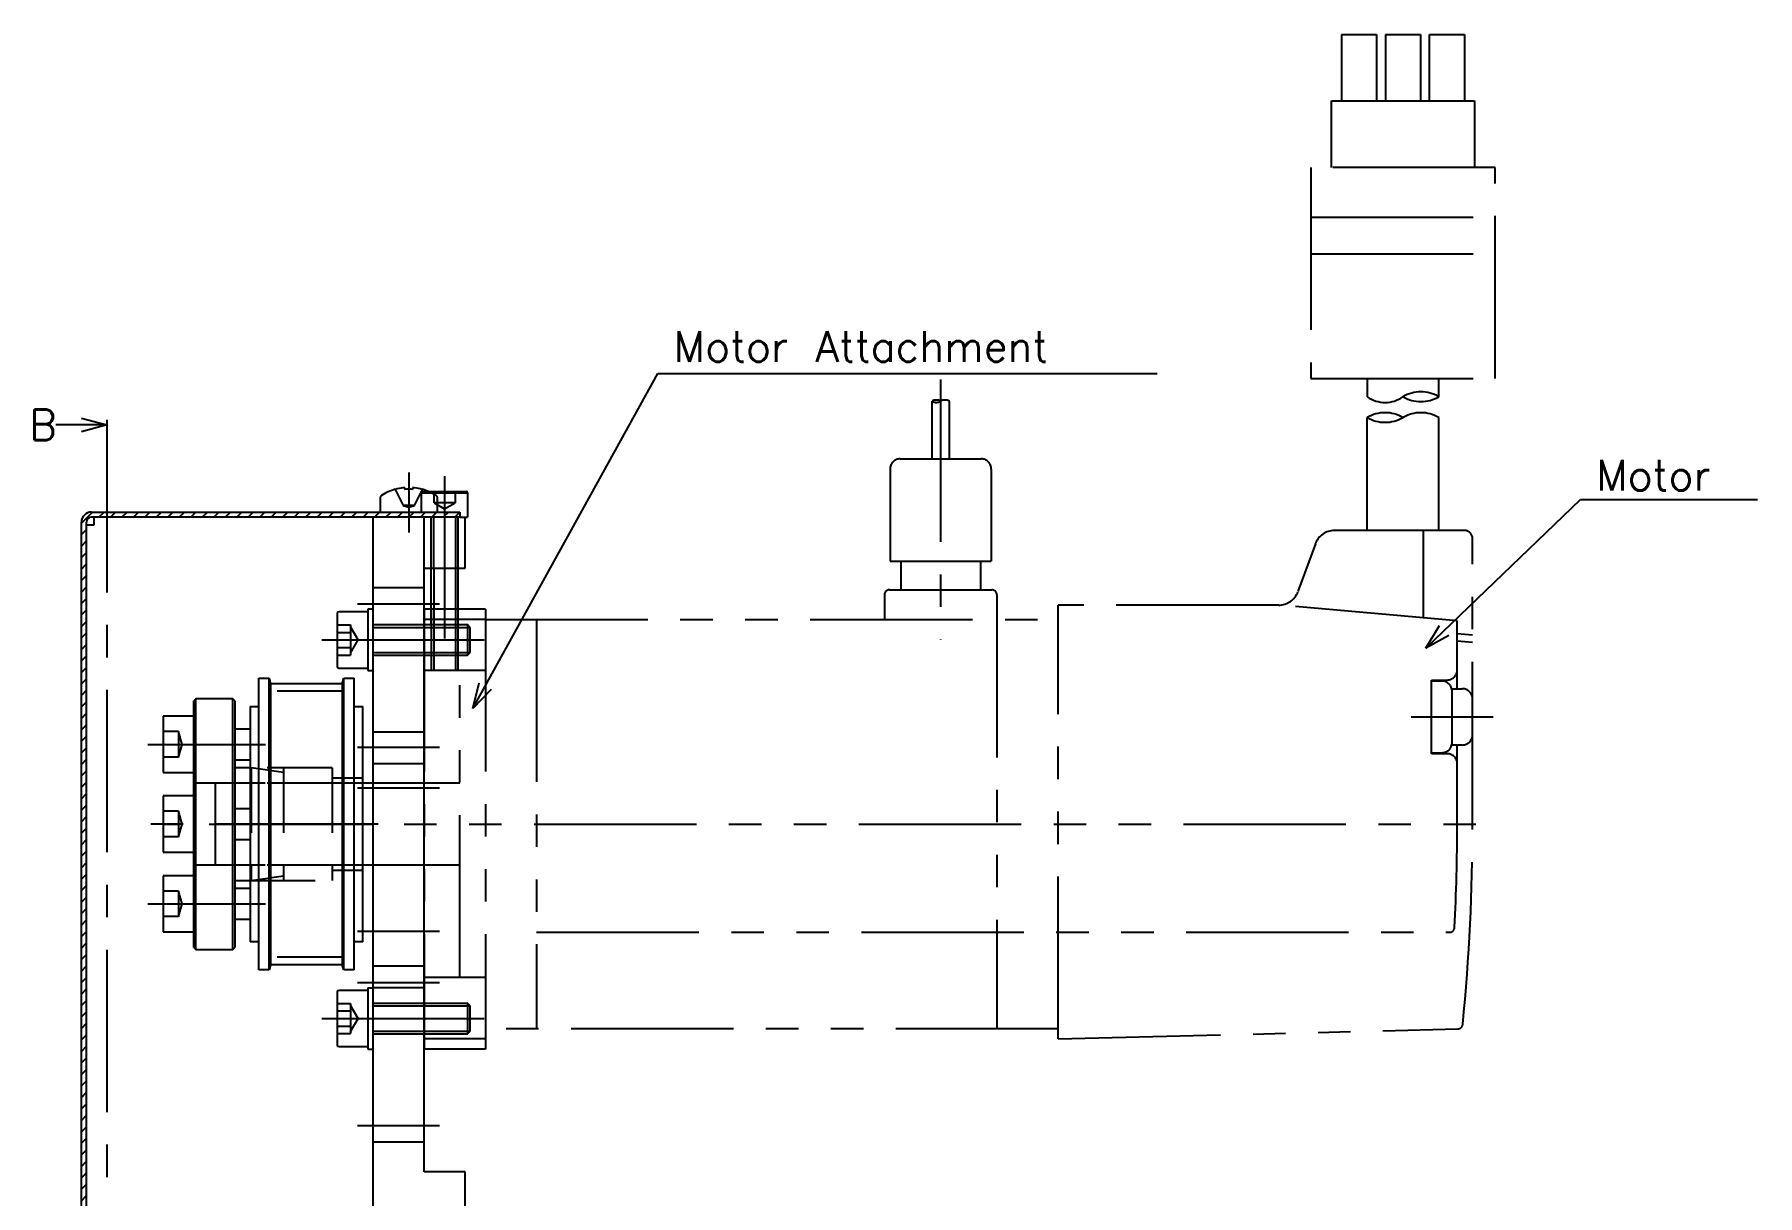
# Model space of a CAD drawing. Extents: x -2 to 368, y -8 to 266.
# Drawn here: x 189 to 357.4, y 152.2 to 265.7 of the extents above; entities that cross this region are included whole.
import ezdxf

# ---------------------------------------------------------------- set-up
doc = ezdxf.new("R2010")
doc.units = 0
doc.header["$LTSCALE"] = 0.5
for name, pattern in [('CENTER', [50.8, 31.75, -6.35, 6.35, -6.35]), ('DASHED', [19.05, 12.7, -6.35]), ('PHANTOM', [63.5, 31.75, -6.35, 6.35, -6.35, 6.35, -6.35])]:
    doc.linetypes.add(name, pattern=pattern)
doc.layers.get('0').update_dxf_attribs({"linetype": 'CONTINUOUS'})
for name, color, linetype in [('MSM_CENTER', 1, 'CENTER'), ('MSM_CONTINUOUS', 7, 'CONTINUOUS'), ('MSM_DASHED', 4, 'DASHED'), ('MSM_IMAGINARY', 6, 'PHANTOM'), ('MSM_NARROW', 5, 'CONTINUOUS'), ('MSM_PART_NUMBER', 7, 'CONTINUOUS')]:
    doc.layers.add(name, color=color, linetype=linetype)
doc.styles.get("Standard").update_dxf_attribs({"font": 'txt.shx', "height": 3, "bigfont": 'bigfont.shx'})

# ---------------------------------------------------------------- blocks, each defined once
blk = doc.blocks.new('*X70')
at = {"color": 0}
for p, q in [((193.55, 217.92), (194.64, 219)), ((195.26, 218.5), (195.76, 219)), ((196.38, 218.5), (196.88, 219)), ((197.51, 218.5), (198.01, 219)), ((198.63, 218.5), (199.13, 219)), ((199.75, 218.5), (200.25, 219)), ((200.87, 218.5), (201.37, 219)), ((202, 218.5), (202.5, 219)), ((203.12, 218.5), (203.62, 219)), ((204.24, 218.5), (204.74, 219)), ((205.36, 218.5), (205.86, 219)), ((206.49, 218.5), (206.99, 219)), ((207.61, 218.5), (208.11, 219)), ((208.73, 218.5), (209.23, 219)), ((209.85, 218.5), (210.35, 219)), ((210.98, 218.5), (211.48, 219)), ((212.1, 218.5), (212.6, 219)), ((213.22, 218.5), (213.72, 219)), ((214.34, 218.5), (214.84, 219)), ((215.47, 218.5), (215.97, 219)), ((216.59, 218.5), (217.09, 219)), ((217.71, 218.5), (218.21, 219)), ((218.83, 218.5), (219.33, 219)), ((219.96, 218.5), (220.46, 219)), ((221.08, 218.5), (221.58, 219)), ((222.2, 218.5), (222.7, 219)), ((223.32, 218.5), (223.82, 219)), ((224.45, 218.5), (224.95, 219)), ((225.57, 218.5), (226.07, 219)), ((226.69, 218.5), (227.19, 219)), ((227.81, 218.5), (228.31, 219)), ((229.05, 218.62), (229.44, 219)), ((230.06, 218.5), (230.55, 219)), ((228.94, 218.5), (229.05, 218.62)), ((193.55, 216.79), (194.05, 217.29)), ((193.55, 215.67), (194.05, 216.17)), ((193.55, 214.55), (194.05, 215.05)), ((193.55, 213.43), (194.05, 213.93)), ((193.55, 212.3), (194.05, 212.8)), ((193.55, 211.18), (194.05, 211.68)), ((193.55, 210.06), (194.05, 210.56)), ((193.55, 208.94), (194.05, 209.44)), ((193.55, 207.81), (194.05, 208.31)), ((193.55, 206.69), (194.05, 207.19)), ((193.55, 205.57), (194.05, 206.07)), ((193.55, 204.45), (194.05, 204.95)), ((193.55, 203.32), (194.05, 203.82)), ((193.55, 202.2), (194.05, 202.7)), ((193.55, 201.08), (194.05, 201.58)), ((193.55, 199.96), (194.05, 200.46)), ((193.55, 198.83), (194.05, 199.33)), ((193.55, 197.71), (194.05, 198.21)), ((193.55, 196.59), (194.05, 197.09)), ((193.55, 195.47), (194.05, 195.97)), ((193.55, 194.34), (194.05, 194.84)), ((193.55, 193.22), (194.05, 193.72)), ((193.55, 192.1), (194.05, 192.6)), ((193.55, 190.98), (194.05, 191.48)), ((193.55, 189.85), (194.05, 190.35)), ((193.55, 188.73), (194.05, 189.23)), ((193.55, 187.61), (194.05, 188.11)), ((193.55, 186.49), (194.05, 186.99)), ((193.55, 185.36), (194.05, 185.86)), ((193.55, 184.24), (194.05, 184.74)), ((193.55, 183.12), (194.05, 183.62)), ((193.55, 182), (194.05, 182.5)), ((193.55, 180.87), (194.05, 181.37)), ((193.55, 179.75), (194.05, 180.25)), ((193.55, 178.63), (194.05, 179.13)), ((193.55, 177.51), (194.05, 178.01)), ((193.55, 176.38), (194.05, 176.88)), ((193.55, 175.26), (194.05, 175.76)), ((193.55, 174.14), (194.05, 174.64)), ((193.55, 173.02), (194.05, 173.52)), ((193.55, 171.89), (194.05, 172.39)), ((193.55, 170.77), (194.05, 171.27)), ((193.55, 169.65), (194.05, 170.15)), ((193.55, 168.53), (194.05, 169.03)), ((193.55, 167.4), (194.05, 167.9)), ((193.55, 166.28), (194.05, 166.78)), ((193.55, 165.16), (194.05, 165.66)), ((193.55, 164.03), (194.05, 164.53)), ((193.55, 162.91), (194.05, 163.41)), ((193.55, 161.79), (194.05, 162.29)), ((193.55, 160.67), (194.05, 161.17)), ((193.55, 159.54), (194.05, 160.04)), ((193.55, 158.42), (194.05, 158.92)), ((193.55, 157.3), (194.05, 157.8)), ((193.55, 156.18), (194.05, 156.68)), ((193.55, 155.05), (194.05, 155.55)), ((193.55, 153.93), (194.05, 154.43)), ((193.55, 152.81), (194.05, 153.31)), ((193.55, 151.69), (194.05, 152.19)), ((193.55, 150.56), (194.05, 151.06)), ((193.55, 149.44), (194.05, 149.94)), ((193.55, 148.32), (194.05, 148.82)), ((193.55, 147.2), (194.05, 147.7)), ((193.55, 146.07), (194.05, 146.57)), ((193.55, 144.95), (194.05, 145.45)), ((193.55, 143.83), (194.05, 144.33)), ((193.55, 142.71), (194.05, 143.21)), ((193.55, 141.58), (194.05, 142.08)), ((193.55, 140.46), (194.05, 140.96)), ((193.55, 139.34), (194.05, 139.84)), ((193.55, 138.22), (194.05, 138.72)), ((193.55, 137.09), (194.05, 137.59)), ((193.55, 135.97), (194.05, 136.47)), ((193.55, 134.85), (194.05, 135.35)), ((193.55, 133.73), (194.05, 134.23)), ((193.55, 132.6), (194.05, 133.1)), ((193.55, 131.48), (194.05, 131.98)), ((193.55, 130.36), (194.05, 130.86)), ((193.55, 129.24), (194.05, 129.74)), ((193.55, 128.11), (194.05, 128.61)), ((193.55, 126.99), (194.05, 127.49)), ((193.55, 125.87), (194.05, 126.37)), ((193.55, 124.75), (194.05, 125.25)), ((193.55, 123.62), (194.05, 124.12)), ((193.55, 122.5), (194.05, 123)), ((193.55, 121.38), (194.05, 121.88)), ((193.55, 120.26), (194.05, 120.76)), ((193.55, 119.13), (194.05, 119.63)), ((193.55, 118.01), (194.05, 118.51)), ((193.55, 116.89), (194.05, 117.39)), ((193.55, 115.77), (194.05, 116.27)), ((193.55, 114.64), (194.05, 115.14)), ((193.55, 113.52), (194.05, 114.02)), ((193.55, 112.4), (194.05, 112.9)), ((193.55, 111.28), (194.05, 111.78)), ((193.55, 110.15), (194.05, 110.65)), ((193.55, 109.03), (194.05, 109.53)), ((193.55, 107.91), (194.05, 108.41)), ((193.55, 106.79), (194.05, 107.29)), ((193.55, 105.66), (194.05, 106.16)), ((193.55, 104.54), (194.05, 105.04)), ((193.55, 103.42), (194.05, 103.92)), ((193.55, 102.3), (194.05, 102.8)), ((193.55, 101.17), (194.05, 101.67)), ((193.55, 100.05), (194.05, 100.55)), ((193.55, 98.93), (194.05, 99.43)), ((193.55, 97.81), (194.05, 98.31)), ((193.59, 96.72), (194.05, 97.18)), ((194.1, 96.11), (194.5, 96.5)), ((195.12, 96), (195.62, 96.5)), ((196.24, 96), (196.74, 96.5)), ((197.36, 96), (197.86, 96.5)), ((198.48, 96), (198.98, 96.5)), ((199.61, 96), (200.11, 96.5)), ((200.73, 96), (201.23, 96.5)), ((201.85, 96), (202.35, 96.5)), ((202.97, 96), (203.47, 96.5)), ((204.1, 96), (204.6, 96.5)), ((205.22, 96), (205.72, 96.5)), ((206.34, 96), (206.84, 96.5)), ((207.46, 96), (207.96, 96.5)), ((208.59, 96), (209.09, 96.5)), ((209.71, 96), (210.21, 96.5)), ((210.83, 96), (211.33, 96.5)), ((211.95, 96), (212.45, 96.5)), ((213.08, 96), (213.58, 96.5)), ((214.2, 96), (214.7, 96.5)), ((215.32, 96), (215.82, 96.5)), ((216.44, 96), (216.94, 96.5)), ((217.57, 96), (218.07, 96.5)), ((218.69, 96), (219.19, 96.5)), ((219.81, 96), (220.31, 96.5)), ((220.93, 96), (221.43, 96.5)), ((222.06, 96), (222.56, 96.5)), ((223.18, 96), (223.68, 96.5)), ((224.3, 96), (224.8, 96.5)), ((225.42, 96), (225.55, 96.13)), ((225.55, 96.13), (225.92, 96.5)), ((226.55, 96), (227.05, 96.5)), ((227.67, 96), (228.17, 96.5)), ((228.79, 96), (229.29, 96.5)), ((229.91, 96), (230.41, 96.5))]:
    blk.add_line(p, q, dxfattribs=at)

msp = doc.modelspace()

# ---------------------------------------------------------------- linework, layer by layer
at = {"layer": 'MSM_CENTER'}
for p, q in [((196.05, 227.02), (196.05, 83.26)), ((225.55, 222.85), (225.55, 217)), ((229.05, 222.5), (229.05, 205)), ((228.55, 210), (220.55, 210)), ((217.05, 206.5), (233.05, 206.5)), ((200.05, 196.29), (211.55, 196.29)), ((228.55, 196), (220.55, 196)), ((228.55, 192), (220.55, 192)), ((222.55, 188.5), (200.05, 188.5)), ((200.05, 180.71), (211.55, 180.71)), ((228.55, 178), (220.55, 178)), ((228.55, 173), (220.55, 173)), ((217.05, 169.5), (233.05, 169.5)), ((228.55, 159), (220.55, 159))]:
    msp.add_line(p, q, dxfattribs=at)
at = {"layer": 'MSM_CONTINUOUS'}
for p, q in [((196.05, 227.52), (191.05, 227.52)), ((193.55, 228.19), (196.05, 227.52)), ((196.05, 227.52), (193.55, 226.85)), ((196.05, 228.02), (196.05, 227.02)), ((225.18, 221.35), (224.99, 221.35)), ((225.18, 221.35), (225.18, 221.21)), ((226.12, 221.35), (225.92, 221.35)), ((225.92, 221.35), (225.92, 221.21)), ((227.51, 221), (231.18, 221)), ((227.78, 220.88), (231.3, 220.88)), ((231.3, 220.88), (231.3, 218.5)), ((194.55, 219), (230.55, 219)), ((222.75, 220.4), (222.75, 219)), ((228.35, 219), (228.35, 220.4)), ((230.55, 219), (230.55, 218.5)), ((193.55, 97), (193.55, 218)), ((194.05, 97), (194.05, 218)), ((194.05, 217.75), (194.8, 217.75)), ((230.55, 218.5), (194.55, 218.5)), ((194.8, 217.75), (194.8, 218.5)), ((222.05, 218.5), (222.05, 96.5)), ((227.05, 154.5), (227.05, 218.5)), ((230.55, 218.5), (231.3, 218.5)), ((231.05, 213.5), (231.05, 218.5)), ((227.05, 213.5), (231.05, 213.5)), ((227.75, 208), (227.75, 213.5)), ((230.35, 213.5), (230.35, 208)), ((218.55, 209.1), (218.55, 203.9)), ((221.55, 209.25), (218.7, 209.25)), ((222.05, 209.5), (221.55, 209.5)), ((221.55, 209.5), (221.55, 203.5)), ((227.05, 208), (231.28, 208)), ((231.55, 207.73), (231.28, 208)), ((231.28, 208), (231.28, 205)), ((231.55, 205.27), (231.55, 207.73)), ((227.05, 205), (231.28, 205)), ((231.28, 205), (231.55, 205.27)), ((210.88, 202.75), (211.92, 202.75)), ((210.88, 174.25), (210.88, 202.75)), ((211.92, 202.75), (212.05, 202.25)), ((211.92, 174.25), (211.92, 202.75)), ((212.05, 202.25), (212.05, 174.75)), ((212.05, 202.23), (219.05, 202.23)), ((218.7, 203.75), (221.55, 203.75)), ((219.05, 202.25), (219.19, 202.75)), ((219.05, 202.25), (219.05, 174.75)), ((219.19, 202.75), (220.22, 202.75)), ((219.19, 174.25), (219.19, 202.75)), ((220.22, 174.25), (220.22, 202.75)), ((221.55, 203.5), (222.05, 203.5)), ((204.75, 200.75), (204.55, 200.55)), ((204.55, 176.45), (204.55, 200.55)), ((208.35, 200.75), (204.75, 200.75)), ((204.75, 176.25), (204.75, 200.75)), ((208.55, 200.55), (208.35, 200.75)), ((208.35, 176.25), (208.35, 200.75)), ((208.55, 200.55), (208.55, 176.45)), ((204.55, 199.04), (201.55, 199.04)), ((201.55, 199.04), (201.55, 193.54)), ((210.05, 200), (210.88, 200)), ((210.05, 200), (210.05, 177)), ((220.22, 200), (221.05, 200)), ((221.05, 177), (221.05, 200)), ((210.05, 197.79), (208.55, 197.79)), ((208.55, 194.79), (210.05, 194.79)), ((210.05, 194), (208.55, 194)), ((201.55, 193.54), (204.55, 193.54)), ((204.55, 191.25), (201.55, 191.25)), ((201.55, 191.25), (201.55, 185.75)), ((201.55, 185.75), (204.55, 185.75)), ((204.55, 183.46), (201.55, 183.46)), ((201.55, 183.46), (201.55, 177.96)), ((208.55, 183), (210.05, 183)), ((210.05, 182.21), (208.55, 182.21)), ((208.55, 179.21), (210.05, 179.21)), ((201.55, 177.96), (204.55, 177.96)), ((210.88, 177), (210.05, 177)), ((221.05, 177), (220.22, 177)), ((204.55, 176.45), (204.75, 176.25)), ((204.75, 176.25), (208.35, 176.25)), ((208.35, 176.25), (208.55, 176.45)), ((211.92, 174.25), (210.88, 174.25)), ((212.05, 174.75), (211.92, 174.25)), ((212.05, 174.77), (219.05, 174.77)), ((219.19, 174.25), (219.05, 174.75)), ((220.22, 174.25), (219.19, 174.25)), ((218.55, 172.1), (218.55, 166.9)), ((221.55, 172.25), (218.7, 172.25)), ((221.55, 172.5), (221.55, 166.5)), ((221.55, 172.5), (222.05, 172.5)), ((227.05, 171), (231.28, 171)), ((231.28, 171), (231.28, 168)), ((231.55, 170.73), (231.28, 171)), ((231.55, 168.27), (231.55, 170.73)), ((227.05, 168), (231.28, 168)), ((231.28, 168), (231.55, 168.27)), ((218.7, 166.75), (221.55, 166.75)), ((221.55, 166.5), (222.05, 166.5)), ((231.05, 154.5), (227.05, 154.5)), ((231.05, 92.8), (231.05, 154.5))]:
    msp.add_line(p, q, dxfattribs=at)
for centre, radius, start, end in [((225.55, 216.4), 5, 105.2193, 122.336), ((216.33, 217.27), 8.85, 26.466, 26.5565), ((225.55, 216.4), 4.99, 96.5034, 105.1879), ((225.55, 215.75), 5.48, 86.1268, 93.8732), ((225.55, 216.4), 4.99, 74.8121, 83.4966), ((225.69, 221.8), 1.31, 333.2706, 333.8823), ((225.55, 216.4), 5, 57.664, 74.7809), ((231.18, 220.88), 0.125, 0, 90), ((194.55, 218), 1, 90, 180), ((223.02, 220.4), 0.27, 122.336, 180), ((228.08, 220.4), 0.27, 0, 57.664), ((194.55, 218), 0.5, 90, 180), ((218.7, 209.1), 0.15, 90, 180), ((218.7, 203.9), 0.15, 180, 270), ((218.7, 172.1), 0.15, 90, 180), ((218.7, 166.9), 0.15, 180, 270)]:
    msp.add_arc(centre, radius, start, end, dxfattribs=at)
at = {"layer": 'MSM_DASHED'}
for p, q in [((224.99, 219.72), (224.25, 221.21)), ((226.86, 221.21), (226.11, 219.72)), ((226.8, 219), (226.8, 220.88)), ((226.8, 220.88), (227.78, 220.88)), ((226.93, 221), (227.51, 221)), ((228.03, 219.9), (228.03, 221)), ((229.05, 221), (229.05, 219.9)), ((230.08, 221), (230.08, 219.9)), ((224.99, 219.72), (225, 219.65)), ((225, 219.65), (225.55, 219.47)), ((226.11, 219.65), (225, 219.65)), ((225.55, 219.47), (226.11, 219.65)), ((226.11, 219.65), (226.11, 219.72)), ((230.08, 219.9), (228.03, 219.9)), ((228.03, 219.9), (229.05, 219.31)), ((229.05, 219.31), (230.08, 219.9)), ((227.75, 213.5), (227.75, 218.5)), ((228, 213.5), (228, 218.4)), ((230.11, 218.4), (230.11, 213.5)), ((230.35, 218.5), (230.35, 213.5)), ((227.05, 211.6), (222.05, 211.6)), ((218.55, 207.98), (219.85, 207.98)), ((218.55, 207.24), (219.85, 207.24)), ((219.85, 207.98), (219.85, 205.02)), ((220.59, 206.5), (219.85, 207.78)), ((222.05, 208), (227.05, 208)), ((222.05, 207.73), (227.05, 207.73)), ((218.55, 205.76), (219.85, 205.76)), ((219.85, 205.22), (220.59, 206.5)), ((218.55, 205.02), (219.85, 205.02)), ((222.05, 205.27), (227.05, 205.27)), ((222.05, 205), (227.05, 205)), ((219.05, 201.49), (212.05, 201.49)), ((203.05, 197.54), (201.55, 197.54)), ((203.05, 197.54), (203.05, 195.04)), ((203.39, 196.29), (203.05, 197.54)), ((227.05, 197.5), (222.05, 197.5)), ((201.55, 196.29), (203.05, 196.29)), ((203.05, 195.04), (203.39, 196.29)), ((203.05, 195.04), (201.55, 195.04)), ((218.05, 194), (210.05, 194)), ((213.3, 193.55), (210.13, 194)), ((210.13, 194), (210.13, 183)), ((213.3, 194), (213.3, 183)), ((218.05, 194), (218.05, 183)), ((227.05, 194.4), (222.05, 194.4)), ((218.05, 192.5), (204.55, 192.5)), ((221.05, 193), (218.05, 193)), ((203.05, 189.75), (201.55, 189.75)), ((203.05, 189.75), (203.05, 187.25)), ((203.39, 188.5), (203.05, 189.75)), ((210.05, 190), (208.55, 190)), ((201.55, 188.5), (203.05, 188.5)), ((203.05, 187.25), (201.55, 187.25)), ((203.05, 187.25), (203.39, 188.5)), ((208.55, 187), (210.05, 187)), ((218.05, 184.5), (204.55, 184.5)), ((218.05, 184), (221.05, 184)), ((203.05, 181.96), (201.55, 181.96)), ((203.05, 181.96), (203.05, 179.46)), ((203.39, 180.71), (203.05, 181.96)), ((210.05, 183), (218.05, 183)), ((210.13, 183), (213.3, 183.45)), ((201.55, 180.71), (203.05, 180.71)), ((203.05, 179.46), (203.39, 180.71)), ((203.05, 179.46), (201.55, 179.46)), ((219.05, 175.51), (212.05, 175.51)), ((227.05, 174.6), (222.05, 174.6)), ((227.05, 172.5), (222.05, 172.5)), ((218.55, 170.98), (219.85, 170.98)), ((218.55, 170.24), (219.85, 170.24)), ((219.85, 170.98), (219.85, 168.02)), ((220.59, 169.5), (219.85, 170.78)), ((222.05, 171), (227.05, 171)), ((222.05, 170.73), (227.05, 170.73)), ((218.55, 168.76), (219.85, 168.76)), ((219.85, 168.22), (220.59, 169.5)), ((218.55, 168.02), (219.85, 168.02)), ((222.05, 168.27), (227.05, 168.27)), ((222.05, 168), (227.05, 168)), ((227.05, 157.4), (222.05, 157.4))]:
    msp.add_line(p, q, dxfattribs=at)
for centre, radius, start, end in [((226.93, 220.88), 0.125, 90, 180), ((227.9, 218.4), 0.1, 0, 90), ((230.21, 218.4), 0.1, 90, 180)]:
    msp.add_arc(centre, radius, start, end, dxfattribs=at)
at = {"layer": 'MSM_IMAGINARY'}
for p, q in [((316.75, 265.68), (320.15, 265.68)), ((316.75, 265.68), (316.75, 259.18)), ((320.15, 265.68), (320.15, 259.18)), ((321.05, 265.68), (324.45, 265.68)), ((321.05, 265.68), (321.05, 259.18)), ((324.45, 265.68), (324.45, 259.18)), ((325.35, 265.68), (328.75, 265.68)), ((325.35, 259.18), (325.35, 265.68)), ((328.75, 265.68), (328.75, 259.18)), ((315.75, 259.18), (329.75, 259.18)), ((315.75, 252.68), (315.75, 259.18)), ((329.75, 259.18), (329.75, 252.68)), ((331.75, 252.68), (313.75, 252.68)), ((313.75, 252.68), (313.75, 232.06)), ((331.75, 232.06), (331.75, 252.68)), ((313.75, 247.83), (331.75, 247.83)), ((313.75, 244.23), (331.75, 244.23)), ((277.55, 231.95), (277.55, 206.5)), ((313.75, 232.06), (331.75, 232.06)), ((319.25, 232.06), (319.25, 230.27)), ((326.25, 230.27), (326.25, 232.06)), ((276.7, 229.84), (276.7, 224.2)), ((278.4, 224.2), (278.4, 229.84)), ((319.25, 217.2), (319.25, 228.24)), ((326.25, 217.2), (326.25, 228.24)), ((273.6, 224.2), (281.5, 224.2)), ((272.6, 223.2), (272.6, 214.2)), ((282.5, 223.2), (282.5, 214.2)), ((314.18, 215.88), (312.48, 211.22)), ((328.75, 217.2), (316.05, 217.2)), ((324.75, 208.66), (324.75, 217.2)), ((329.55, 188.5), (329.55, 216.4)), ((272.6, 214.2), (282.5, 214.2)), ((273.65, 214.2), (273.65, 211.4)), ((281.45, 214.2), (281.45, 211.4)), ((272.05, 210.9), (272.05, 208.5)), ((272.55, 211.4), (282.55, 211.4)), ((283.05, 210.9), (283.05, 168.5)), ((233.05, 209.5), (227.05, 209.5)), ((227.05, 209.5), (227.05, 166.5)), ((227.75, 209.5), (227.75, 203.44)), ((228, 209.5), (228, 203.46)), ((230.11, 209.5), (230.11, 203.46)), ((230.35, 209.5), (230.35, 203.44)), ((233.05, 209.5), (233.05, 166.5)), ((289.05, 167.5), (289.05, 209.9)), ((310.6, 209.9), (289.05, 209.9)), ((328.05, 208.37), (310.6, 209.9)), ((233.05, 208.5), (227.05, 208.5)), ((233.05, 208.5), (289.05, 208.5)), ((238.05, 208.5), (238.05, 168.5)), ((328.05, 201.73), (328.05, 208.37)), ((329.55, 206.96), (328.05, 207.09)), ((329.55, 206.26), (328.05, 206.39)), ((233.05, 203.5), (227.05, 203.5)), ((230.55, 173.5), (230.55, 203.5)), ((325.55, 202.58), (327.05, 202.58)), ((325.55, 195.38), (325.55, 202.58)), ((326.55, 202.48), (325.55, 202.48)), ((327.52, 201.73), (328.55, 201.73)), ((327.55, 196.48), (327.55, 201.48)), ((323.55, 198.98), (331.55, 198.98)), ((325.55, 195.48), (326.55, 195.48)), ((328.55, 196.23), (327.55, 196.23)), ((328.05, 188.5), (328.05, 196.23)), ((327.06, 195.38), (325.55, 195.38)), ((230.55, 192.5), (206.61, 192.5)), ((206.61, 192.5), (206.61, 184.5)), ((206.05, 188.5), (331.55, 188.5)), ((230.55, 184.5), (206.61, 184.5)), ((238.05, 177.93), (327.3, 177.93)), ((233.05, 173.5), (227.05, 173.5)), ((289.05, 168.5), (233.05, 168.5)), ((289.05, 167.5), (328.11, 168.49)), ((233.05, 167.5), (227.05, 167.5)), ((233.05, 166.5), (227.05, 166.5))]:
    msp.add_line(p, q, dxfattribs=at)
for centre, radius, start, end in [((277.13, 229.1), 0.85, 60.0009, 119.999), ((277.13, 230.57), 0.85, 240.001, 299.999), ((277.98, 229.1), 0.85, 59.9987, 119.999), ((321, 232.71), 3, 234.3132, 305.6839), ((324.5, 227.24), 3.5, 60.0014, 120.0014), ((324.5, 233.3), 3.5, 240.0015, 300.0015), ((321, 225.21), 3.5, 60.0014, 120.1319), ((321, 231.27), 3.5, 239.871, 300), ((324.5, 225.21), 3.5, 60.0637, 120), ((273.6, 223.2), 1, 90, 180), ((281.5, 223.2), 1, 360, 90), ((316.05, 215.2), 2, 90, 160), ((328.75, 216.4), 0.8, 360, 90), ((272.55, 210.9), 0.5, 90, 180), ((282.55, 210.9), 0.5, 360, 90), ((310.6, 211.9), 2, 270, 340), ((326.55, 201.48), 1, 360, 90), ((327.05, 203.58), 1, 270, 0), ((328.55, 200.73), 1, 360, 90), ((328.55, 197.23), 1, 270, 360), ((326.55, 196.48), 1, 270, 360), ((327.06, 194.38), 1, 1.7094, 90), ((129.55, 188.5), 198.5, 357.0836, 0), ((129.55, 188.5), 200, 354.3874, 0), ((327.3, 178.43), 0.5, 270, 357.0836), ((328.1, 168.99), 0.5, 271.4503, 354.3874)]:
    msp.add_arc(centre, radius, start, end, dxfattribs=at)
at = {"layer": 'MSM_NARROW'}
for p, q in [((228, 213.5), (228, 208)), ((230.11, 213.5), (230.11, 208)), ((227.05, 207.73), (231.55, 207.73)), ((227.05, 205.27), (231.55, 205.27)), ((227.05, 170.73), (231.55, 170.73)), ((227.05, 168.27), (231.55, 168.27))]:
    msp.add_line(p, q, dxfattribs=at)
at = {"layer": 'MSM_PART_NUMBER'}
for p, q in [((231.8, 199.8), (249.89, 232.55)), ((249.89, 232.55), (298.72, 232.55)), ((324.97, 205.69), (340.11, 220.24)), ((340.11, 220.24), (357.41, 220.24)), ((324.97, 205.69), (326.31, 207.9)), ((327.23, 206.94), (324.97, 205.69)), ((231.8, 199.8), (232.42, 202.31)), ((233.6, 201.66), (231.8, 199.8))]:
    msp.add_line(p, q, dxfattribs=at)

# ---------------------------------------------------------------- block references
at = {"layer": 'MSM_NARROW', "linetype": 'CONTINUOUS'}
msp.add_blockref('*X70', (0, 0), dxfattribs=at)

# ---------------------------------------------------------------- texts
at = {"layer": 'MSM_PART_NUMBER'}
for s, p in [('Motor Attachment', (251.45, 233.69)), ('B', (188.45, 226.02)), ('Motor', (341.63, 221.1))]:
    msp.add_text(s, height=3, dxfattribs=at).set_placement(p)

doc.saveas('drawing.dxf')
